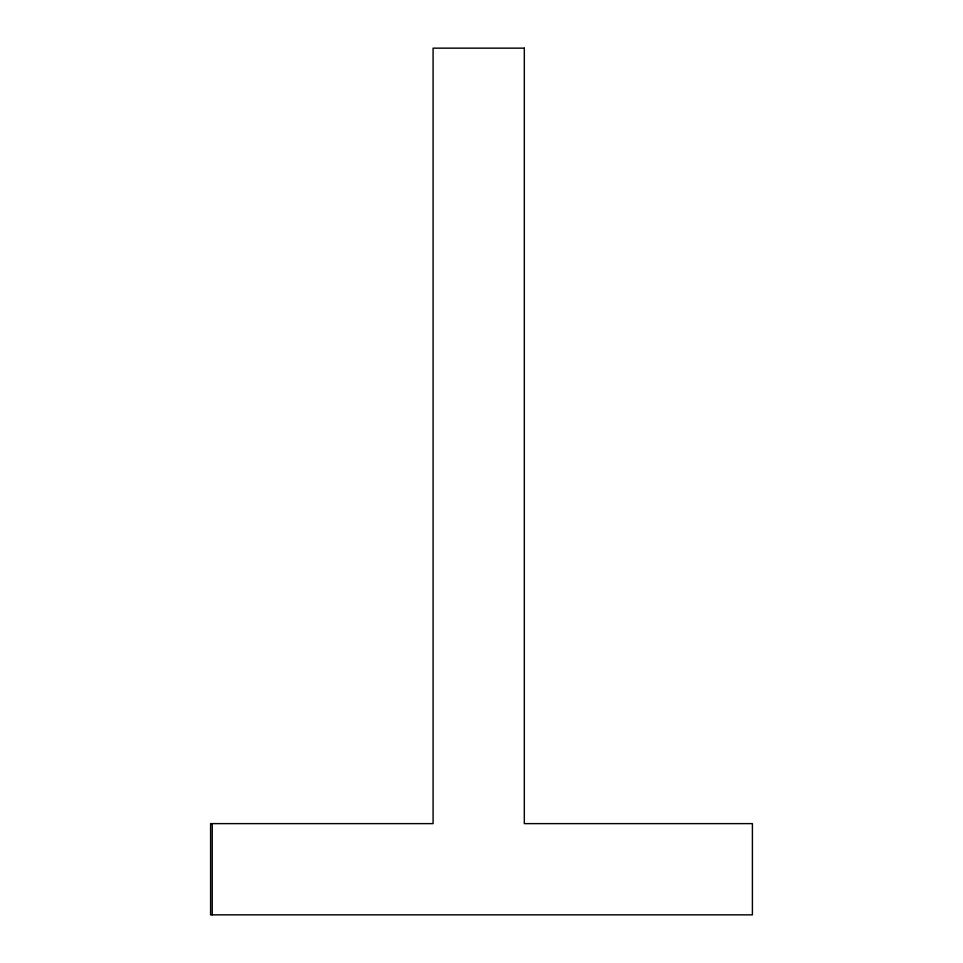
<?xml version="1.0" encoding="UTF-8"?>
<svg xmlns="http://www.w3.org/2000/svg" width="963" height="963" viewBox="0 0 963 963"><rect width="100%" height="100%" fill="white"/><g stroke="black" fill="none" stroke-linecap="round" stroke-linejoin="round"><path stroke-width="1.44" d="M212.245 823.618L212.245 914.85M524.317 48.15L433.085 48.15L433.085 823.618L210.596 823.618L210.596 914.85L752.404 914.85L752.404 823.618L524.317 823.618L524.317 48.15"/></g></svg>
